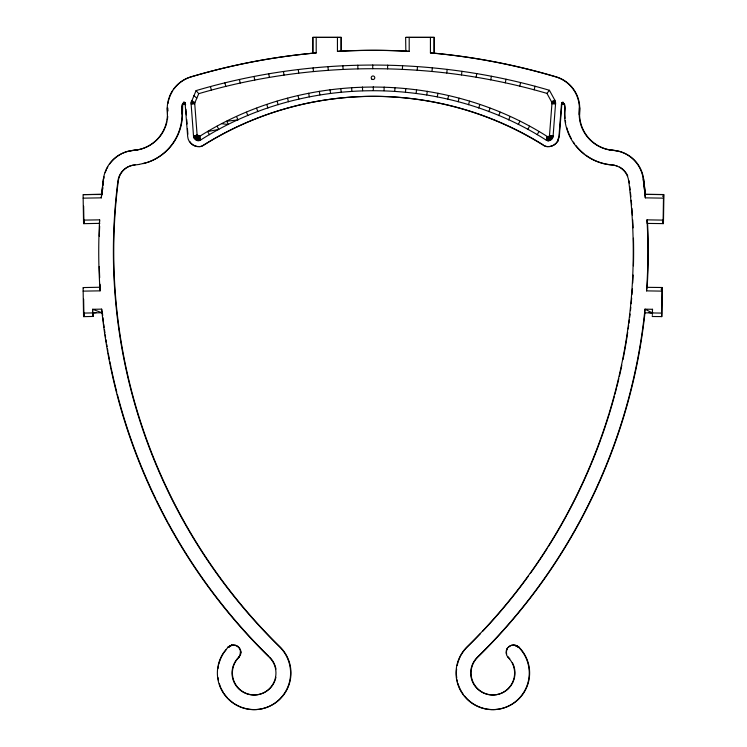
<?xml version="1.0" encoding="UTF-8"?>
<svg xmlns="http://www.w3.org/2000/svg" width="747" height="747" viewBox="0 0 747 747"><rect width="100%" height="100%" fill="white"/><g stroke="black" fill="none" stroke-linecap="round" stroke-linejoin="round"><path stroke-width="1.12" d="M340.996 51.179L340.996 37.406L312.648 37.406L312.648 53.242L316.205 52.916L316.205 37.406M551.94 103.814L551.501 101.732L546.953 93.394C433.979 60.395 311.639 60.488 198.73 93.674L194.696 103.133L197.115 135.02L193.912 137.691L196.806 140.483L200.28 140.231C303.235 74.224 443.401 74.224 546.356 140.231C549.213 141.977 553.004 139.222 553.107 136.085L555.609 102.965L554.778 100.098L549.428 90.294C434.838 56.539 310.603 56.651 196.078 90.62L191.036 102.797L193.52 136.085L193.912 137.691L198.534 135.59L199.785 140.492L199.234 135.87L200.28 140.231L199.944 136.15C303.543 70.535 443.877 70.713 547.327 136.542L553.107 136.085L549.475 135.655L551.94 103.814L555.6 103.964M661.571 316.653L662.038 287.567M663.075 223.67L663.541 194.594L644.997 194.407L643.223 179.009A32.952 32.952 0 0 0 613.026 150.38A36.612 36.612 0 0 1 579.289 111.042A32.952 32.952 0 0 0 555.824 76.904A640.693 640.693 0 0 0 430.431 52.916L430.431 37.406M663.131 220.113L647.005 219.851L647.191 223.418L663.439 223.614L663.906 194.537L645.361 194.351L643.587 178.953A32.952 32.952 0 0 0 613.399 150.315A36.612 36.612 0 0 1 579.653 110.986A32.952 32.952 0 0 0 556.188 76.848A640.693 640.693 0 0 0 433.998 53.149M387.572 68.836L387.656 65.176M652.476 310.5L652.504 309.286L644.978 309.165A567.459 567.459 0 0 1 477.286 657.332A21.971 21.971 0 0 0 476.997 688.454A21.971 21.971 0 0 0 508.109 688.65A21.971 21.971 0 0 0 508.212 657.537M579.186 114.636L579.383 107.848M579.551 114.58L579.747 107.783M652.355 314.45L652.504 309.286M649.096 312.573L652.402 312.946L652.439 311.723M384.042 90.686L384.163 87.025M652.308 315.589L652.28 316.504L661.935 316.588L662.402 287.511L646.781 287.324L646.547 290.882L661.982 291.125M549.036 140.716L549.475 135.655M402.4 69.35L402.568 65.689M99.444 223.297L99.631 219.851L83.505 220.113M647.135 287.38L647.117 287.8M394.761 91.218L395.004 87.558M417.209 70.218L417.47 66.567M198.151 140.781L198.534 135.59L194.295 138.419M563.798 103.702L562.304 103.488L561.436 104.571L558.952 136.542L557.355 141.444A10.981 10.981 0 0 1 547.075 146.636A7.321 7.321 0 0 1 543.788 145.534A320.108 320.108 0 0 0 202.839 145.534A7.321 7.321 0 0 1 199.561 146.636A10.981 10.981 0 0 1 187.684 136.542L185.191 104.571L184.192 103.441L182.66 103.861A1.27 0.924 -77.1 0 0 182.455 104.169A1.13 0.822 -77.4 0 0 182.324 104.524L182.1 114.151M561.781 104.673A1.466 1.466 0 0 1 563.509 103.338L561.809 104.515L559.316 136.486L557.729 141.379A10.981 10.981 0 0 1 547.439 146.58A7.321 7.321 0 0 1 544.161 145.478M431.999 71.441L432.345 67.8M83.15 198.151L101.303 197.852L103.413 179.009A32.952 32.952 0 0 1 133.61 150.38A36.612 36.612 0 0 0 167.347 111.042A32.952 32.952 0 0 1 190.812 76.913A640.693 640.693 0 0 1 316.205 52.916M405.453 92.096L405.817 88.454M101.303 197.852L101.937 191.568L101.583 194.995M101.517 195.565L101.937 191.568M101.629 194.491L83.094 194.594L83.561 223.67L99.809 223.353M102.302 191.512L102.769 187.32M446.753 73.019L447.182 69.378M103.002 185.228L103.525 181.045M546.851 140.492L547.327 136.542L548.485 140.781L549.213 136.496L552.976 136.906M416.116 93.328L416.593 89.705M461.469 74.943L461.982 71.32M183.893 103.385L184.033 102.432L183.034 103.805A1.27 0.924 -77.1 0 0 182.819 104.113A1.13 0.822 -77.4 0 0 182.688 104.468L182.464 114.086M184.266 102.339L184.266 103.329L184.406 102.367L183.426 103.497M183.893 102.404L183.743 103.375L183.986 102.292L183.818 103.347L184.546 102.395L184.406 103.347L185.527 104.365M183.062 103.553L183.491 102.339M183.855 102.274L183.594 103.385L184.453 102.526L184.574 103.628L184.976 102.666L184.873 103.898M426.724 94.916L427.321 91.302M476.128 77.221L476.735 73.608M240.534 651.711L239.88 655.446L238.424 657.537M240.898 651.655L240.683 654.195L238.788 657.472A21.971 21.971 0 0 0 242.822 691.675A21.971 21.971 0 0 0 275.185 679.929M197.6 140.716L198.534 135.59L194.79 139.082M490.732 79.845L491.423 76.25M437.275 96.849L437.994 93.254M505.271 82.814L506.046 79.238M447.761 99.127L448.602 95.56M519.735 86.138L520.594 82.581M546.356 140.231L547.327 136.542L547.924 140.772M534.114 89.799L535.057 86.26M458.163 101.751L459.116 98.212M183.314 103.441L183.753 102.376M184.686 103.712L184.976 102.666M184.574 103.628L184.742 102.6M468.481 104.711L469.546 101.209M184.985 102.507L184.266 103.329M478.687 108.007L479.873 104.543M196.806 140.483L198.534 135.59L199.262 140.669L199.234 135.87M488.781 111.648L490.079 108.222M498.753 115.608L500.163 112.227M508.586 119.903L510.108 116.569M518.278 124.516L519.903 121.238M557.729 141.379L558.513 139.838M527.802 129.446L529.539 126.224M196.059 140.128L198.534 135.59L198.711 140.772M506.765 649.264L507.409 648.153M537.168 134.684L539.007 131.519M226.005 649.815L223.867 652.71A36.612 36.612 0 0 0 218.815 664.186M195.378 139.652L198.534 135.59M562.015 103.982L562.304 102.47L562.444 103.441L563.023 103.338L562.986 102.302L563.257 103.319L563.126 102.274L563.406 103.329M546.953 93.394L549.428 90.294M238.788 657.472L239.61 656.501M240.534 652.99A7.321 7.321 0 0 0 228.05 647.201L231.327 645.296L228.05 647.201L223.502 652.766A36.612 36.612 0 0 0 280.078 698.725L282.469 696.036A36.612 36.612 0 0 0 279.593 646.874A552.817 552.817 0 0 1 117.942 180.886A18.302 18.302 0 0 1 134.712 164.984L139.287 164.424M228.05 647.201L230.132 645.735M230.496 645.679L228.414 647.135L231.701 645.24L228.414 647.135A7.321 7.321 0 0 1 240.898 652.934M193.912 137.691L197.824 135.31M193.65 136.906L197.115 135.02L199.944 136.15M83.543 222.513L84.523 222.008M83.543 315.486L84.523 314.991M551.501 101.732L554.778 100.098M562.304 103.488L562.071 102.488L562.444 103.441M662.524 196.218L663.523 195.751M661.03 289.201L662.019 288.734M551.744 102.283L555.189 101.004M193.52 136.085L197.115 135.02M143.079 163.64L147.15 162.463A51.254 51.254 0 0 0 181.941 109.912A18.302 18.302 0 0 1 182.324 104.524A1.466 1.466 0 0 1 185.219 104.729M551.884 102.741L555.469 101.966M138.923 164.489L147.523 162.407A51.254 51.254 0 0 0 182.315 109.846A18.302 18.302 0 0 1 182.688 104.468A1.466 1.466 0 0 1 185.583 104.673L185.527 104.365M130.417 150.773L137.541 149.867M96.186 312.61L92.731 312.946L92.852 316.504M313.553 53.13L313.012 53.186L313.012 37.35L341.36 37.35L341.36 51.123L340.455 51.207M551.949 103.207L555.609 102.965M337.439 37.406L337.439 51.366L340.8 51.188M549.334 136.262L553.107 136.085L549.409 136.038M194.696 103.833L191.036 103.964L194.696 103.133L191.036 102.797M102.012 194.239L83.459 194.64M83.15 291.125L100.089 290.854A567.468 567.468 0 0 1 99.631 219.851M238.424 657.537A21.971 21.971 0 0 0 238.526 688.65A21.971 21.971 0 0 0 269.639 688.454A21.971 21.971 0 0 0 269.35 657.341A567.468 567.468 0 0 1 101.648 309.137L92.628 309.286L92.656 310.5M83.505 313.096L102.395 312.732M406.004 37.35L434.352 37.35L434.352 53.186L433.652 53.121M645.053 194.995L644.698 191.568L645.333 197.852L663.485 198.151M661.627 313.096L644.596 312.816L644.978 309.165L652.402 312.946M405.836 51.188L405.64 37.406L433.988 37.406L433.988 53.242L430.431 52.916M405.752 51.188L409.197 51.366L409.197 37.406M650.562 312.638L652.766 312.881M221.915 123.731L228.358 124.516L226.733 121.238L238.05 119.903L236.528 116.569M609.459 149.932L616.583 150.717M464.531 695.98L466.922 698.66A36.612 36.612 0 0 0 518.782 698.996A36.612 36.612 0 0 0 518.95 647.135L514.412 645.016A7.321 7.321 0 0 0 508.595 647.117M564.237 104.291L564.125 104.076A1.13 0.831 77.5 0 1 564.312 104.524A18.302 18.302 0 0 1 564.685 109.912A51.254 51.254 0 0 0 611.924 164.984A18.302 18.302 0 0 1 628.694 180.886A552.817 552.817 0 0 1 467.043 646.874A36.612 36.612 0 0 0 464.158 696.036L466.558 698.725A36.612 36.612 0 0 0 518.409 699.052A36.612 36.612 0 0 0 518.586 647.201L514.048 645.072A7.321 7.321 0 0 0 508.212 657.537M191.241 101.648L194.79 102.582L191.634 100.546M563.145 103.403L563.696 103.628M552.724 137.691L549.213 136.496L549.829 140.483M563.817 103.431L564.34 103.805A1.466 1.466 0 0 0 563.966 103.506L564.06 103.562M662.477 221.952L663.457 222.447M515.673 645.24L518.95 647.145L516.868 645.679M515.299 645.296L518.586 647.201L517.606 646.379M552.341 138.419L549.213 136.496L550.576 140.128M193.856 95.579L196.76 98.128M551.846 139.082L549.213 136.496L551.249 139.652M196.078 90.62L198.73 93.674M209.468 134.684L207.629 131.519L218.824 129.446L217.097 126.224M246.473 112.227L247.883 115.608M256.557 108.222L257.846 111.648M266.763 104.543L267.949 108.007M277.081 101.209L278.155 104.711M287.511 98.212L288.463 101.751M210.449 86.568L211.401 90.098M563.033 103.385L562.622 102.367L562.547 103.497M563.107 103.329L562.846 102.33L562.734 103.385M562.043 102.544L562.426 103.572M224.903 82.852L225.771 86.409M298.034 95.56L298.875 99.127M239.442 79.49L240.226 83.066M308.632 93.254L309.351 96.849M254.064 76.474L254.755 80.069M268.743 73.804L269.359 77.417M319.305 91.302L319.912 94.916M283.487 71.488L284.009 75.111M330.043 89.705L330.519 93.328M298.286 69.518L298.725 73.159M645.063 191.512L645.417 194.93M101.648 309.137L102.031 312.797L92.628 309.286L92.731 312.946L92.693 311.723M644.698 191.568L645.333 197.852M645.034 194.827L645.109 195.565M340.819 88.454L341.183 92.096M313.124 67.912L313.469 71.553M185.938 109.211L186.376 114.898M186.731 119.436L187.077 123.983M187.432 128.531L187.87 134.208M327.989 66.651L328.26 70.302M100.089 290.854L99.865 287.418M351.632 87.558L351.874 91.218M100.229 287.436L100.266 287.94M99.865 287.492L99.893 287.997M100.257 287.782L100.219 287.24L83.094 287.567L83.561 316.653L93.226 316.439L93.095 312.881M647.528 222.821L647.546 223.157M342.892 65.745L343.069 69.406M362.472 87.025L362.584 90.686M167.72 111.182L167.617 107.783A32.952 32.952 0 0 0 167.711 110.986M167.253 107.848L167.449 114.636M357.804 65.204L357.897 68.864M83.645 206.163L83.935 223.614M83.459 287.511L83.468 288.146M83.645 299.145L83.935 316.588M547.327 136.542L547.374 140.669M372.734 65.008L372.734 68.668M373.313 86.848L373.313 90.508M643.223 179.009A567.356 567.356 0 0 1 645.025 194.687M647.005 219.851A567.459 567.459 0 0 1 646.547 290.882M337.439 51.366A640.693 640.693 0 0 1 409.197 51.366M101.611 194.687A567.356 567.356 0 0 1 103.413 179.009M561.417 104.729A1.466 1.466 0 0 1 564.312 104.524M241.365 707.213A36.612 36.612 0 0 0 280.442 698.66L282.842 695.98A36.612 36.612 0 0 0 279.957 646.809A552.817 552.817 0 0 1 118.306 180.83A18.302 18.302 0 0 1 135.076 164.919M240.534 706.886A36.612 36.612 0 0 1 234.175 703.525M233.428 703.02A36.612 36.612 0 0 1 228.591 698.996M227.34 697.698A36.612 36.612 0 0 1 224.007 693.459M223.512 692.702A36.612 36.612 0 0 1 220.944 687.959M220.589 687.128A36.612 36.612 0 0 1 219.357 683.748M218.469 680.256A36.612 36.612 0 0 1 218.031 677.594M218.003 668.612A36.612 36.612 0 0 1 218.423 665.941M275.886 677.296A21.971 21.971 0 0 1 275.456 679.06M269.714 657.276A21.971 21.971 0 0 1 274.373 663.952M274.737 664.793A21.971 21.971 0 0 1 275.344 666.501M275.587 667.379A21.971 21.971 0 0 1 275.979 669.153M268.883 656.464A567.468 567.468 0 0 1 175.582 536.187M175.041 535.244A567.468 567.468 0 0 1 168.159 522.965M167.645 522.022A567.468 567.468 0 0 1 162.071 511.471M161.669 510.687A567.468 567.468 0 0 1 156.73 500.817M155.946 499.22A567.468 567.468 0 0 1 138.802 460.189M138.634 459.76A567.468 567.468 0 0 1 117.326 394.304M116.784 392.212A567.468 567.468 0 0 1 111.228 368.364M110.995 367.225A567.468 567.468 0 0 1 110.481 364.751M110.267 363.696A567.468 567.468 0 0 1 109.846 361.567M109.436 359.438A567.468 567.468 0 0 1 108.231 353.051M107.904 351.211A567.468 567.468 0 0 1 107.475 348.784M107.11 346.645A567.468 567.468 0 0 1 106.718 344.32M106.401 342.378A567.468 567.468 0 0 1 105.981 339.717M105.616 337.42A567.468 567.468 0 0 1 105.234 334.88M104.935 332.807A567.468 567.468 0 0 1 104.449 329.352M104.178 327.373A567.468 567.468 0 0 1 103.749 324.151M103.478 321.994A567.468 567.468 0 0 1 102.955 317.699M102.712 315.542A567.468 567.468 0 0 1 102.358 312.311M100.247 287.642A567.468 567.468 0 0 1 100.042 284.252M99.696 277.613A567.468 567.468 0 0 1 99.295 266.464M99.314 236.173A567.468 567.468 0 0 1 99.668 226.304M463.429 694.551A36.612 36.612 0 0 1 462.412 693.067M461.926 692.31A36.612 36.612 0 0 1 457.892 683.3M457.425 681.563A36.612 36.612 0 0 1 457.043 679.798M456.753 678.024A36.612 36.612 0 0 1 456.613 669.041M457.183 665.484A36.612 36.612 0 0 1 460.488 656.183M460.908 655.39A36.612 36.612 0 0 1 467.417 646.809A552.817 552.817 0 0 0 480.368 633.708M633.456 238.209A552.817 552.817 0 0 1 633.437 265.839M633.129 275.045A552.817 552.817 0 0 1 632.728 283.094M632.373 288.846A552.817 552.817 0 0 1 631.953 294.589M631.673 298.025A552.817 552.817 0 0 1 631.159 303.768M630.823 307.204A552.817 552.817 0 0 1 630.468 310.64M630.085 314.067A552.817 552.817 0 0 1 629.684 317.503M629.404 319.791A552.817 552.817 0 0 1 628.974 323.218M628.666 325.496A552.817 552.817 0 0 1 628.199 328.923M627.704 332.34A552.817 552.817 0 0 1 622.989 359.568M621.831 365.208A552.817 552.817 0 0 1 619.356 376.451M618.824 378.692A552.817 552.817 0 0 1 616.919 386.526M616.639 387.637A552.817 552.817 0 0 1 614.893 394.323M614.295 396.545A552.817 552.817 0 0 1 609.515 413.147M609.169 414.24A552.817 552.817 0 0 1 605.668 425.211M605.313 426.304A552.817 552.817 0 0 1 601.167 438.274M600.784 439.357A552.817 552.817 0 0 1 590.756 465.11M590.307 466.175A552.817 552.817 0 0 1 566.898 514.944M566.357 515.953A552.817 552.817 0 0 1 548.289 546.739M547.056 548.681A552.817 552.817 0 0 1 530.295 573.481M528.278 576.282A552.817 552.817 0 0 1 482.739 631.206M629.067 180.83A552.817 552.817 0 0 1 629.357 183.118M629.768 186.545A552.817 552.817 0 0 1 630.169 189.971M630.421 192.259A552.817 552.817 0 0 1 630.898 196.844M631.224 200.28A552.817 552.817 0 0 1 631.635 204.874M631.915 208.31A552.817 552.817 0 0 1 632.42 215.201M632.7 219.805A552.817 552.817 0 0 1 633.111 227.854M614.762 165.283A18.302 18.302 0 0 0 612.288 164.919A51.254 51.254 0 0 1 585.788 155.096M615.575 165.47A18.302 18.302 0 0 1 617.162 165.974M619.45 166.983A18.302 18.302 0 0 1 624.66 171.091M625.192 171.735A18.302 18.302 0 0 1 626.182 173.08M626.621 173.79A18.302 18.302 0 0 1 627.751 176.012M507.755 656.501A7.321 7.321 0 0 0 508.576 657.472A21.971 21.971 0 0 1 509.809 658.817M506.69 654.195A7.321 7.321 0 0 1 507.129 649.199M512.358 662.57A21.971 21.971 0 0 1 514.496 677.566M514.291 678.453A21.971 21.971 0 0 1 513.768 680.2M513.45 681.049A21.971 21.971 0 0 1 511.835 684.308M511.35 685.074A21.971 21.971 0 0 1 510.285 686.549M509.715 687.259A21.971 21.971 0 0 1 478.015 689.023A21.971 21.971 0 0 1 477.65 657.276A567.459 567.459 0 0 0 645.016 312.33M584.107 153.807A51.254 51.254 0 0 1 575.9 145.544M574.63 143.854A51.254 51.254 0 0 1 573.416 142.107M571.222 138.475A51.254 51.254 0 0 1 567.776 130.734M567.44 129.726A51.254 51.254 0 0 1 566.824 127.7M565.647 122.527A51.254 51.254 0 0 1 565.33 120.435M565.096 118.325A51.254 51.254 0 0 1 565.059 109.846A18.302 18.302 0 0 0 564.676 104.468M643.587 178.953A567.356 567.356 0 0 1 645.389 194.631M647.537 222.961A567.459 567.459 0 0 1 647.117 287.66M313.367 53.149A640.693 640.693 0 0 0 191.176 76.848A32.952 32.952 0 0 0 174.032 88.902M340.006 51.188A640.693 640.693 0 0 1 406.387 51.141M167.73 116.373A36.612 36.612 0 0 1 167.3 119.95M166.954 121.714A36.612 36.612 0 0 1 165.078 127.718M164.723 128.54A36.612 36.612 0 0 1 163.556 130.968M163.117 131.761A36.612 36.612 0 0 1 133.974 150.315A32.952 32.952 0 0 0 122.62 153.275M103.777 178.953A32.952 32.952 0 0 1 104.122 176.834M105.224 172.697A32.952 32.952 0 0 1 106.391 169.7M106.849 168.729A32.952 32.952 0 0 1 107.848 166.833M109.576 164.116A32.952 32.952 0 0 1 121.649 153.742M102.451 190.149A567.356 567.356 0 0 1 102.694 187.908M103.086 184.546A567.356 567.356 0 0 1 103.497 181.185M167.982 103.534A32.952 32.952 0 0 1 168.364 101.443M168.607 100.406A32.952 32.952 0 0 1 169.195 98.352M169.532 97.343A32.952 32.952 0 0 1 172.818 90.658M189.645 141.379A10.981 10.981 0 0 0 199.925 146.58A7.321 7.321 0 0 0 203.212 145.478A320.108 320.108 0 0 1 543.265 144.918M371.726 79.023A1.802 1.802 0 0 0 374.733 78.202A1.802 1.802 0 0 0 372.52 76.017A1.802 1.802 0 0 0 371.726 79.023"/></g></svg>
